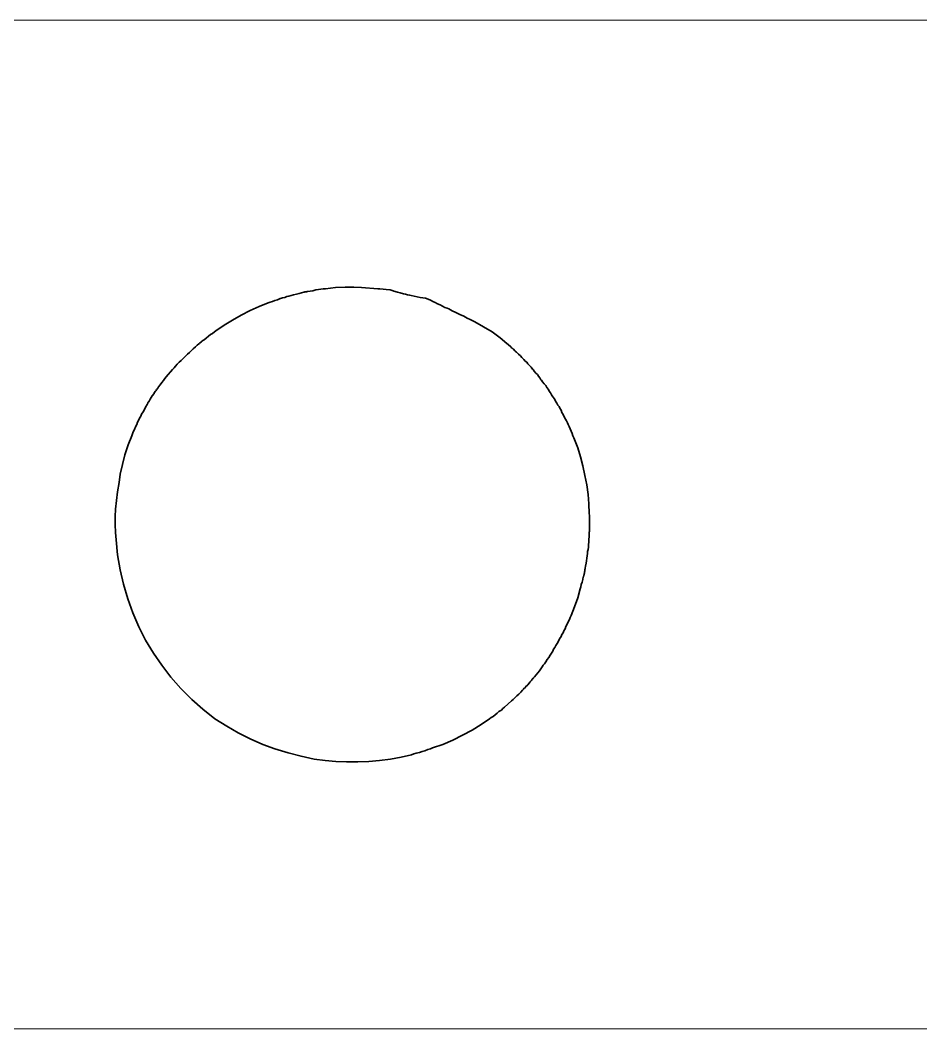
# Model space of a CAD drawing. Header units: millimetres. Extents: x 161 to 1941, y -2211 to 166.
# Drawn here: x 263.5 to 309, y -461.8 to -410.8 of the extents above; entities that cross this region are included whole.
import ezdxf

# ---------------------------------------------------------------- set-up
doc = ezdxf.new("R2010")
doc.units = ezdxf.units.MM
doc.header["$MEASUREMENT"] = 0
doc.layers.add('Layer 1', color=7, linetype='Continuous')

msp = doc.modelspace()

# ---------------------------------------------------------------- linework, layer by layer
at = {"layer": 'Layer 1', "color": 250, "lineweight": 18}
msp.add_lwpolyline([(190.2984, -461.7854), (370.2984, -461.7854), (370.2984, -410.7854), (190.2984, -410.7854), (190.2984, -461.7854)], close=True, dxfattribs=at)
at = {"layer": 'Layer 1', "color": 250, "lineweight": 35}
msp.add_open_spline([(278.3668, -448.1454), (278.3668, -448.1454), (278.9272, -448.2254), (278.9272, -448.2254), (278.9272, -448.2254), (279.4677, -448.2654), (279.4677, -448.2654), (279.4677, -448.2654), (280.0082, -448.2854), (280.0082, -448.2854), (280.0082, -448.2854), (280.5687, -448.2854), (280.5687, -448.2854), (280.5687, -448.2854), (281.1291, -448.2654), (281.1291, -448.2654), (281.1291, -448.2654), (281.6696, -448.2254), (281.6696, -448.2254), (281.6696, -448.2254), (282.2301, -448.1454), (282.2301, -448.1454), (282.2301, -448.1454), (282.7706, -448.0455), (282.7706, -448.0455), (282.7706, -448.0455), (283.2909, -447.9254), (283.2909, -447.9254), (283.2909, -447.9254), (283.411, -447.8855), (283.411, -447.8855), (283.411, -447.8855), (283.5311, -447.8454), (283.5311, -447.8454), (283.5311, -447.8454), (283.6913, -447.8054), (283.6913, -447.8054), (283.6913, -447.8054), (283.8314, -447.7654), (283.8314, -447.7654), (283.8314, -447.7654), (283.9715, -447.7254), (283.9715, -447.7254), (283.9715, -447.7254), (284.1116, -447.6654), (284.1116, -447.6654), (284.1116, -447.6654), (284.2517, -447.6254), (284.2517, -447.6254), (284.2517, -447.6254), (284.3518, -447.5854), (284.3518, -447.5854), (284.3518, -447.5854), (284.8723, -447.4054), (284.8723, -447.4054), (284.8723, -447.4054), (285.3727, -447.1854), (285.3727, -447.1854), (285.3727, -447.1854), (285.8731, -446.9454), (285.8731, -446.9454), (285.8731, -446.9454), (286.3535, -446.6854), (286.3535, -446.6854), (286.3535, -446.6854), (286.8139, -446.4054), (286.8139, -446.4054), (286.8139, -446.4054), (287.2342, -446.1054), (287.2342, -446.1054), (287.2342, -446.1054), (287.3144, -446.0454), (287.3144, -446.0454), (287.3144, -446.0454), (287.4145, -445.9855), (287.4145, -445.9855), (287.4145, -445.9855), (287.5145, -445.9054), (287.5145, -445.9054), (287.5145, -445.9054), (287.6146, -445.8255), (287.6146, -445.8255), (287.6146, -445.8255), (287.7147, -445.7454), (287.7147, -445.7454), (287.7147, -445.7454), (287.8348, -445.6655), (287.8348, -445.6655), (287.8348, -445.6655), (287.9149, -445.5854), (287.9149, -445.5854), (287.9149, -445.5854), (287.995, -445.5254), (287.995, -445.5254), (287.995, -445.5254), (288.3552, -445.2054), (288.3552, -445.2054), (288.3552, -445.2054), (288.4352, -445.1254), (288.4352, -445.1254), (288.4352, -445.1254), (288.5153, -445.0454), (288.5153, -445.0454), (288.5153, -445.0454), (288.6154, -444.9454), (288.6154, -444.9454), (288.6154, -444.9454), (288.7155, -444.8654), (288.7155, -444.8654), (288.7155, -444.8654), (288.8156, -444.7654), (288.8156, -444.7654), (288.8156, -444.7654), (288.8956, -444.6654), (288.8956, -444.6654), (288.8956, -444.6654), (288.9156, -444.6454), (288.9156, -444.6454), (288.9156, -444.6454), (288.9357, -444.6254), (288.9357, -444.6254), (288.9357, -444.6254), (288.9557, -444.6054), (288.9557, -444.6054), (288.9557, -444.6054), (288.9757, -444.5854), (288.9757, -444.5854), (288.9757, -444.5854), (288.9957, -444.5654), (288.9957, -444.5654), (288.9957, -444.5654), (289.0357, -444.5454), (289.0357, -444.5454), (289.0357, -444.5454), (289.0558, -444.5054), (289.0558, -444.5054), (289.0558, -444.5054), (289.0558, -444.4854), (289.0558, -444.4854), (289.0558, -444.4854), (289.1558, -444.4054), (289.1558, -444.4054), (289.1558, -444.4054), (289.1759, -444.3854), (289.1759, -444.3854), (289.1759, -444.3854), (289.296, -444.2455), (289.296, -444.2455), (289.296, -444.2455), (289.316, -444.2254), (289.316, -444.2254), (289.316, -444.2254), (289.336, -444.1854), (289.336, -444.1854), (289.336, -444.1854), (289.356, -444.1654), (289.356, -444.1654), (289.356, -444.1654), (289.376, -444.1454), (289.376, -444.1454), (289.376, -444.1454), (289.396, -444.1054), (289.396, -444.1054), (289.396, -444.1054), (289.4161, -444.0855), (289.4161, -444.0855), (289.4161, -444.0855), (289.4361, -444.0654), (289.4361, -444.0654), (289.4361, -444.0654), (289.4561, -444.0454), (289.4561, -444.0454), (289.4561, -444.0454), (289.5162, -443.9854), (289.5162, -443.9854), (289.5162, -443.9854), (289.5962, -443.8854), (289.5962, -443.8854), (289.5962, -443.8854), (289.6763, -443.7854), (289.6763, -443.7854), (289.6763, -443.7854), (289.7564, -443.6854), (289.7564, -443.6854), (289.7564, -443.6854), (289.8365, -443.5854), (289.8365, -443.5854), (289.8365, -443.5854), (289.8966, -443.4854), (289.8966, -443.4854), (289.8966, -443.4854), (289.9566, -443.4054), (289.9566, -443.4054), (289.9566, -443.4054), (290.0167, -443.3254), (290.0167, -443.3254), (290.0167, -443.3254), (290.0767, -443.2254), (290.0767, -443.2254), (290.0767, -443.2254), (290.1568, -443.1054), (290.1568, -443.1054), (290.1568, -443.1054), (290.2368, -443.0054), (290.2368, -443.0054), (290.2368, -443.0054), (290.2969, -442.8854), (290.2969, -442.8854), (290.2969, -442.8854), (290.377, -442.7854), (290.377, -442.7854), (290.377, -442.7854), (290.437, -442.6854), (290.437, -442.6854), (290.437, -442.6854), (290.477, -442.5854), (290.477, -442.5854), (290.477, -442.5854), (290.5371, -442.5054), (290.5371, -442.5054), (290.5371, -442.5054), (290.5971, -442.4054), (290.5971, -442.4054), (290.5971, -442.4054), (290.6572, -442.3054), (290.6572, -442.3054), (290.6572, -442.3054), (290.7172, -442.1854), (290.7172, -442.1854), (290.7172, -442.1854), (290.7773, -442.0654), (290.7773, -442.0654), (290.7773, -442.0654), (290.8574, -441.9454), (290.8574, -441.9454), (290.8574, -441.9454), (290.8973, -441.8454), (290.8973, -441.8454), (290.8973, -441.8454), (290.9574, -441.7654), (290.9574, -441.7654), (290.9574, -441.7654), (290.9974, -441.6654), (290.9974, -441.6654), (290.9974, -441.6654), (291.0574, -441.5654), (291.0574, -441.5654), (291.0574, -441.5654), (291.0975, -441.4454), (291.0975, -441.4454), (291.0975, -441.4454), (291.1575, -441.3254), (291.1575, -441.3254), (291.1575, -441.3254), (291.2176, -441.2054), (291.2176, -441.2054), (291.2176, -441.2054), (291.2776, -441.0854), (291.2776, -441.0854), (291.2776, -441.0854), (291.3177, -440.9854), (291.3177, -440.9854), (291.3177, -440.9854), (291.3577, -440.8854), (291.3577, -440.8854), (291.3577, -440.8854), (291.5379, -440.4454), (291.5379, -440.4454), (291.5379, -440.4454), (291.698, -439.9854), (291.698, -439.9854), (291.698, -439.9854), (291.8181, -439.5454), (291.8181, -439.5454), (291.8181, -439.5454), (291.8581, -439.4454), (291.8581, -439.4454), (291.8581, -439.4454), (291.8781, -439.3254), (291.8781, -439.3254), (291.8781, -439.3254), (291.9182, -439.2054), (291.9182, -439.2054), (291.9182, -439.2054), (291.9582, -439.0654), (291.9582, -439.0654), (291.9582, -439.0654), (291.9782, -438.9254), (291.9782, -438.9254), (291.9782, -438.9254), (291.9982, -438.9054), (291.9982, -438.9054), (291.9982, -438.9054), (291.9982, -438.8854), (291.9982, -438.8854), (291.9982, -438.8854), (291.9982, -438.8455), (291.9982, -438.8455), (291.9982, -438.8455), (292.0183, -438.8054), (292.0183, -438.8054), (292.0183, -438.8054), (292.0183, -438.7854), (292.0183, -438.7854), (292.0183, -438.7854), (292.0383, -438.7454), (292.0383, -438.7454), (292.0383, -438.7454), (292.0383, -438.7254), (292.0383, -438.7254), (292.0383, -438.7254), (292.0383, -438.6855), (292.0383, -438.6855), (292.0383, -438.6855), (292.0383, -438.6654), (292.0383, -438.6654), (292.0383, -438.6654), (292.0583, -438.6454), (292.0583, -438.6454), (292.0583, -438.6454), (292.0583, -438.6254), (292.0583, -438.6254), (292.0583, -438.6254), (292.0583, -438.5854), (292.0583, -438.5854), (292.0583, -438.5854), (292.0583, -438.5654), (292.0583, -438.5654), (292.0583, -438.5654), (292.0783, -438.5255), (292.0783, -438.5255), (292.0783, -438.5255), (292.0783, -438.5054), (292.0783, -438.5054), (292.0783, -438.5054), (292.0783, -438.4854), (292.0783, -438.4854), (292.0783, -438.4854), (292.0983, -438.3854), (292.0983, -438.3854), (292.0983, -438.3854), (292.1183, -438.2454), (292.1183, -438.2454), (292.1183, -438.2454), (292.1384, -438.1254), (292.1384, -438.1254), (292.1384, -438.1254), (292.1584, -437.9854), (292.1584, -437.9854), (292.1584, -437.9854), (292.1784, -437.8654), (292.1784, -437.8654), (292.1784, -437.8654), (292.1984, -437.7454), (292.1984, -437.7454), (292.1984, -437.7454), (292.1984, -437.6454), (292.1984, -437.6454), (292.1984, -437.6454), (292.2184, -437.5454), (292.2184, -437.5454), (292.2184, -437.5454), (292.2384, -437.4254), (292.2384, -437.4254), (292.2384, -437.4254), (292.2384, -437.3054), (292.2384, -437.3054), (292.2384, -437.3054), (292.2585, -437.1654), (292.2585, -437.1654), (292.2585, -437.1654), (292.2585, -437.0254), (292.2585, -437.0254), (292.2585, -437.0254), (292.2785, -436.9054), (292.2785, -436.9054), (292.2785, -436.9054), (292.2785, -436.7854), (292.2785, -436.7854), (292.2785, -436.7854), (292.2785, -436.6854), (292.2785, -436.6854), (292.2785, -436.6854), (292.2785, -436.6654), (292.2785, -436.6654), (292.2785, -436.6654), (292.2985, -436.6454), (292.2985, -436.6454), (292.2985, -436.6454), (292.2985, -436.6054), (292.2985, -436.6054), (292.2985, -436.6054), (292.2985, -436.5854), (292.2985, -436.5854), (292.2985, -436.5854), (292.2985, -436.5454), (292.2985, -436.5454), (292.2985, -436.5454), (292.2985, -436.5254), (292.2985, -436.5254), (292.2985, -436.5254), (292.2985, -436.5054), (292.2985, -436.5054), (292.2985, -436.5054), (292.2985, -436.4655), (292.2985, -436.4655), (292.2985, -436.4655), (292.2985, -436.3454), (292.2985, -436.3454), (292.2985, -436.3454), (292.2985, -436.2054), (292.2985, -436.2054), (292.2985, -436.2054), (292.2985, -436.0854), (292.2985, -436.0854), (292.2985, -436.0854), (292.2985, -435.9454), (292.2985, -435.9454), (292.2985, -435.9454), (292.2985, -435.8255), (292.2985, -435.8255), (292.2985, -435.8255), (292.2785, -435.7254), (292.2785, -435.7254), (292.2785, -435.7254), (292.2585, -435.2454), (292.2585, -435.2454), (292.2585, -435.2454), (292.2184, -434.7654), (292.2184, -434.7654), (292.2184, -434.7654), (292.1584, -434.2854), (292.1584, -434.2854), (292.1584, -434.2854), (292.0583, -433.8054), (292.0583, -433.8054), (292.0583, -433.8054), (291.9582, -433.3254), (291.9582, -433.3254), (291.9582, -433.3254), (291.8381, -432.8654), (291.8381, -432.8654), (291.8381, -432.8654), (291.698, -432.4054), (291.698, -432.4054), (291.698, -432.4054), (291.5379, -431.9854), (291.5379, -431.9854), (291.5379, -431.9854), (291.4978, -431.9054), (291.4978, -431.9054), (291.4978, -431.9054), (291.4578, -431.8054), (291.4578, -431.8054), (291.4578, -431.8054), (291.4177, -431.6854), (291.4177, -431.6854), (291.4177, -431.6854), (291.3577, -431.5654), (291.3577, -431.5654), (291.3577, -431.5654), (291.3177, -431.4454), (291.3177, -431.4454), (291.3177, -431.4454), (291.2576, -431.3254), (291.2576, -431.3254), (291.2576, -431.3254), (291.2176, -431.2255), (291.2176, -431.2255), (291.2176, -431.2255), (291.1775, -431.1454), (291.1775, -431.1454), (291.1775, -431.1454), (291.1375, -431.0454), (291.1375, -431.0454), (291.1375, -431.0454), (291.0775, -430.9654), (291.0775, -430.9654), (291.0775, -430.9654), (291.0174, -430.8454), (291.0174, -430.8454), (291.0174, -430.8454), (290.9574, -430.7254), (290.9574, -430.7254), (290.9574, -430.7254), (290.8973, -430.6254), (290.8973, -430.6254), (290.8973, -430.6254), (290.8574, -430.5054), (290.8574, -430.5054), (290.8574, -430.5054), (290.7973, -430.4054), (290.7973, -430.4054), (290.7973, -430.4054), (290.7573, -430.3254), (290.7573, -430.3254), (290.7573, -430.3254), (290.6972, -430.2454), (290.6972, -430.2454), (290.6972, -430.2454), (290.6372, -430.1454), (290.6372, -430.1454), (290.6372, -430.1454), (290.5771, -430.0454), (290.5771, -430.0454), (290.5771, -430.0454), (290.5171, -429.9254), (290.5171, -429.9254), (290.5171, -429.9254), (290.437, -429.8254), (290.437, -429.8254), (290.437, -429.8254), (290.377, -429.7254), (290.377, -429.7254), (290.377, -429.7254), (290.3169, -429.6254), (290.3169, -429.6254), (290.3169, -429.6254), (290.2569, -429.5454), (290.2569, -429.5454), (290.2569, -429.5454), (290.2168, -429.4654), (290.2168, -429.4654), (290.2168, -429.4654), (290.1368, -429.3654), (290.1368, -429.3654), (290.1368, -429.3654), (290.0767, -429.2654), (290.0767, -429.2654), (290.0767, -429.2654), (289.9966, -429.1654), (289.9966, -429.1654), (289.9966, -429.1654), (289.9166, -429.0654), (289.9166, -429.0654), (289.9166, -429.0654), (289.8565, -428.9854), (289.8565, -428.9854), (289.8565, -428.9854), (289.8365, -428.9654), (289.8365, -428.9654), (289.8365, -428.9654), (289.7764, -428.8654), (289.7764, -428.8654), (289.7764, -428.8654), (289.7163, -428.7854), (289.7163, -428.7854), (289.7163, -428.7854), (289.6563, -428.7054), (289.6563, -428.7054), (289.6563, -428.7054), (289.5762, -428.6254), (289.5762, -428.6254), (289.5762, -428.6254), (289.4961, -428.5254), (289.4961, -428.5254), (289.4961, -428.5254), (289.4361, -428.4454), (289.4361, -428.4454), (289.4361, -428.4454), (289.4161, -428.4254), (289.4161, -428.4254), (289.4161, -428.4254), (289.336, -428.3254), (289.336, -428.3254), (289.336, -428.3254), (289.2559, -428.2454), (289.2559, -428.2454), (289.2559, -428.2454), (289.1759, -428.1654), (289.1759, -428.1654), (289.1759, -428.1654), (289.1158, -428.0854), (289.1158, -428.0854), (289.1158, -428.0854), (289.0357, -428.0254), (289.0357, -428.0254), (289.0357, -428.0254), (288.9757, -427.9454), (288.9757, -427.9454), (288.9757, -427.9454), (288.8756, -427.8454), (288.8756, -427.8454), (288.8756, -427.8454), (288.7955, -427.7654), (288.7955, -427.7654), (288.7955, -427.7654), (288.6955, -427.6654), (288.6955, -427.6654), (288.6955, -427.6654), (288.6754, -427.6454), (288.6754, -427.6454), (288.6754, -427.6454), (288.6554, -427.6254), (288.6554, -427.6254), (288.6554, -427.6254), (288.6354, -427.6054), (288.6354, -427.6054), (288.6354, -427.6054), (288.6154, -427.5854), (288.6154, -427.5854), (288.6154, -427.5854), (288.5954, -427.5654), (288.5954, -427.5654), (288.5954, -427.5654), (288.5553, -427.5454), (288.5553, -427.5454), (288.5553, -427.5454), (288.5353, -427.5254), (288.5353, -427.5254), (288.5353, -427.5254), (288.5153, -427.5054), (288.5153, -427.5054), (288.5153, -427.5054), (288.4553, -427.4254), (288.4553, -427.4254), (288.4553, -427.4254), (288.4352, -427.4254), (288.4352, -427.4254), (288.4352, -427.4254), (288.4352, -427.4054), (288.4352, -427.4054), (288.4352, -427.4054), (288.4152, -427.4054), (288.4152, -427.4054), (288.4152, -427.4054), (288.3952, -427.3854), (288.3952, -427.3854), (288.3952, -427.3854), (288.3752, -427.3654), (288.3752, -427.3654), (288.3752, -427.3654), (288.3552, -427.3454), (288.3552, -427.3454), (288.3552, -427.3454), (288.3352, -427.3254), (288.3352, -427.3254), (288.3352, -427.3254), (288.3152, -427.3054), (288.3152, -427.3054), (288.3152, -427.3054), (288.1751, -427.1854), (288.1751, -427.1854), (288.1751, -427.1854), (288.1151, -427.1254), (288.1151, -427.1254), (288.1151, -427.1254), (287.7748, -426.8454), (287.7748, -426.8454), (287.7748, -426.8454), (287.3744, -426.5454), (287.3744, -426.5454), (287.3744, -426.5454), (286.934, -426.2854), (286.934, -426.2854), (286.934, -426.2854), (286.4936, -426.0454), (286.4936, -426.0454), (286.4936, -426.0454), (286.3935, -425.9854), (286.3935, -425.9854), (286.3935, -425.9854), (286.2534, -425.9254), (286.2534, -425.9254), (286.2534, -425.9254), (286.1133, -425.8454), (286.1133, -425.8454), (286.1133, -425.8454), (285.9331, -425.7454), (285.9331, -425.7454), (285.9331, -425.7454), (285.733, -425.6654), (285.733, -425.6654), (285.733, -425.6654), (285.5329, -425.5654), (285.5329, -425.5654), (285.5329, -425.5654), (285.3527, -425.4854), (285.3527, -425.4854), (285.3527, -425.4854), (285.1726, -425.3854), (285.1726, -425.3854), (285.1726, -425.3854), (285.0925, -425.3454), (285.0925, -425.3454), (285.0925, -425.3454), (284.9724, -425.3054), (284.9724, -425.3054), (284.9724, -425.3054), (284.8523, -425.2454), (284.8523, -425.2454), (284.8523, -425.2454), (284.7322, -425.1854), (284.7322, -425.1854), (284.7322, -425.1854), (284.612, -425.1254), (284.612, -425.1254), (284.612, -425.1254), (284.4919, -425.0654), (284.4919, -425.0654), (284.4919, -425.0654), (284.3718, -425.0054), (284.3718, -425.0054), (284.3718, -425.0054), (284.2918, -424.9654), (284.2918, -424.9654), (284.2918, -424.9654), (284.2117, -424.9254), (284.2117, -424.9254), (284.2117, -424.9254), (283.9915, -424.8454), (283.9915, -424.8454), (283.9915, -424.8454), (283.7313, -424.8054), (283.7313, -424.8054), (283.7313, -424.8054), (283.2709, -424.7054), (283.2709, -424.7054), (283.2709, -424.7054), (283.1909, -424.6854), (283.1909, -424.6854), (283.1909, -424.6854), (283.0908, -424.6654), (283.0908, -424.6654), (283.0908, -424.6654), (282.9907, -424.6454), (282.9907, -424.6454), (282.9907, -424.6454), (282.8907, -424.6254), (282.8907, -424.6254), (282.8907, -424.6254), (282.7105, -424.5654), (282.7105, -424.5654), (282.7105, -424.5654), (282.5904, -424.5454), (282.5904, -424.5454), (282.5904, -424.5454), (282.3902, -424.4854), (282.3902, -424.4854), (282.3902, -424.4854), (282.3702, -424.4654), (282.3702, -424.4654), (282.3702, -424.4654), (282.2101, -424.4254), (282.2101, -424.4254), (282.2101, -424.4254), (282.0098, -424.4054), (282.0098, -424.4054), (282.0098, -424.4054), (281.8497, -424.3854), (281.8497, -424.3854), (281.8497, -424.3854), (281.6896, -424.3654), (281.6896, -424.3654), (281.6896, -424.3654), (281.5895, -424.3654), (281.5895, -424.3654), (281.5895, -424.3654), (280.7688, -424.3054), (280.7688, -424.3054), (280.7688, -424.3054), (280.3685, -424.2854), (280.3685, -424.2854), (280.3685, -424.2854), (279.9282, -424.2854), (279.9282, -424.2854), (279.9282, -424.2854), (279.4477, -424.3054), (279.4477, -424.3054), (279.4477, -424.3054), (278.9473, -424.3654), (278.9473, -424.3654), (278.9473, -424.3654), (278.8272, -424.3654), (278.8272, -424.3654), (278.8272, -424.3654), (278.7071, -424.3854), (278.7071, -424.3854), (278.7071, -424.3854), (278.587, -424.4054), (278.587, -424.4054), (278.587, -424.4054), (278.4468, -424.4254), (278.4468, -424.4254), (278.4468, -424.4254), (278.3067, -424.4654), (278.3067, -424.4654), (278.3067, -424.4654), (278.1666, -424.4854), (278.1666, -424.4854), (278.1666, -424.4854), (278.0466, -424.5054), (278.0466, -424.5054), (278.0466, -424.5054), (278.0266, -424.5054), (278.0266, -424.5054), (278.0266, -424.5054), (278.0066, -424.5054), (278.0066, -424.5054), (278.0066, -424.5054), (277.9865, -424.5254), (277.9865, -424.5254), (277.9865, -424.5254), (277.9465, -424.5254), (277.9465, -424.5254), (277.9465, -424.5254), (277.9265, -424.5254), (277.9265, -424.5254), (277.9265, -424.5254), (277.8865, -424.5254), (277.8865, -424.5254), (277.8865, -424.5254), (277.8664, -424.5454), (277.8664, -424.5454), (277.8664, -424.5454), (277.8464, -424.5454), (277.8464, -424.5454), (277.8464, -424.5454), (277.7263, -424.5654), (277.7263, -424.5654), (277.7263, -424.5654), (277.6062, -424.6054), (277.6062, -424.6054), (277.6062, -424.6054), (277.4661, -424.6454), (277.4661, -424.6454), (277.4661, -424.6454), (277.326, -424.6654), (277.326, -424.6654), (277.326, -424.6654), (277.2059, -424.7054), (277.2059, -424.7054), (277.2059, -424.7054), (277.0858, -424.7454), (277.0858, -424.7454), (277.0858, -424.7454), (276.9856, -424.7654), (276.9856, -424.7654), (276.9856, -424.7654), (276.8855, -424.8054), (276.8855, -424.8054), (276.8855, -424.8054), (276.7654, -424.8254), (276.7654, -424.8254), (276.7654, -424.8254), (276.6653, -424.8654), (276.6653, -424.8654), (276.6653, -424.8654), (276.6453, -424.8654), (276.6453, -424.8654), (276.6453, -424.8654), (276.5052, -424.9254), (276.5052, -424.9254), (276.5052, -424.9254), (276.3851, -424.9654), (276.3851, -424.9654), (276.3851, -424.9654), (276.265, -425.0054), (276.265, -425.0054), (276.265, -425.0054), (276.1449, -425.0454), (276.1449, -425.0454), (276.1449, -425.0454), (276.0448, -425.0854), (276.0448, -425.0854), (276.0448, -425.0854), (275.5844, -425.2654), (275.5844, -425.2654), (275.5844, -425.2654), (275.1241, -425.4654), (275.1241, -425.4654), (275.1241, -425.4654), (274.6837, -425.7054), (274.6837, -425.7054), (274.6837, -425.7054), (274.2433, -425.9454), (274.2433, -425.9454), (274.2433, -425.9454), (273.823, -426.2054), (273.823, -426.2054), (273.823, -426.2054), (273.4026, -426.4854), (273.4026, -426.4854), (273.4026, -426.4854), (273.3225, -426.5454), (273.3225, -426.5454), (273.3225, -426.5454), (273.2225, -426.6254), (273.2225, -426.6254), (273.2225, -426.6254), (273.1224, -426.6854), (273.1224, -426.6854), (273.1224, -426.6854), (273.0223, -426.7654), (273.0223, -426.7654), (273.0223, -426.7654), (272.9023, -426.8654), (272.9023, -426.8654), (272.9023, -426.8654), (272.8022, -426.9454), (272.8022, -426.9454), (272.8022, -426.9454), (272.7021, -427.0054), (272.7021, -427.0054), (272.7021, -427.0054), (272.6821, -427.0254), (272.6821, -427.0254), (272.6821, -427.0254), (272.6621, -427.0454), (272.6621, -427.0454), (272.6621, -427.0454), (272.642, -427.0654), (272.642, -427.0654), (272.642, -427.0654), (272.6219, -427.0854), (272.6219, -427.0854), (272.6219, -427.0854), (272.6019, -427.0854), (272.6019, -427.0854), (272.6019, -427.0854), (272.5819, -427.1054), (272.5819, -427.1054), (272.5819, -427.1054), (272.5619, -427.1254), (272.5619, -427.1254), (272.5619, -427.1254), (272.5419, -427.1454), (272.5419, -427.1454), (272.5419, -427.1454), (272.4418, -427.2254), (272.4418, -427.2254), (272.4418, -427.2254), (272.3617, -427.3054), (272.3617, -427.3054), (272.3617, -427.3054), (272.2416, -427.4054), (272.2416, -427.4054), (272.2416, -427.4054), (272.1415, -427.5054), (272.1415, -427.5054), (272.1415, -427.5054), (272.0615, -427.5854), (272.0615, -427.5854), (272.0615, -427.5854), (271.9614, -427.6654), (271.9614, -427.6654), (271.9614, -427.6654), (271.9013, -427.7454), (271.9013, -427.7454), (271.9013, -427.7454), (271.8213, -427.8054), (271.8213, -427.8054), (271.8213, -427.8054), (271.7212, -427.9054), (271.7212, -427.9054), (271.7212, -427.9054), (271.6411, -427.9854), (271.6411, -427.9854), (271.6411, -427.9854), (271.541, -428.0854), (271.541, -428.0854), (271.541, -428.0854), (271.441, -428.1854), (271.441, -428.1854), (271.441, -428.1854), (271.3609, -428.2854), (271.3609, -428.2854), (271.3609, -428.2854), (271.2808, -428.3654), (271.2808, -428.3654), (271.2808, -428.3654), (271.2008, -428.4454), (271.2008, -428.4454), (271.2008, -428.4454), (270.8806, -428.8254), (270.8806, -428.8254), (270.8806, -428.8254), (270.8204, -428.9054), (270.8204, -428.9054), (270.8204, -428.9054), (270.7404, -429.0054), (270.7404, -429.0054), (270.7404, -429.0054), (270.6603, -429.1054), (270.6603, -429.1054), (270.6603, -429.1054), (270.5802, -429.2254), (270.5802, -429.2254), (270.5802, -429.2254), (270.5002, -429.3254), (270.5002, -429.3254), (270.5002, -429.3254), (270.4802, -429.3654), (270.4802, -429.3654), (270.4802, -429.3654), (270.4601, -429.3854), (270.4601, -429.3854), (270.4601, -429.3854), (270.4402, -429.4054), (270.4402, -429.4054), (270.4402, -429.4054), (270.4201, -429.4454), (270.4201, -429.4454), (270.4201, -429.4454), (270.4002, -429.4654), (270.4002, -429.4654), (270.4002, -429.4654), (270.3801, -429.5054), (270.3801, -429.5054), (270.3801, -429.5054), (270.3601, -429.5254), (270.3601, -429.5254), (270.3601, -429.5254), (270.34, -429.5454), (270.34, -429.5454), (270.34, -429.5454), (270.2801, -429.6254), (270.2801, -429.6254), (270.2801, -429.6254), (270.2801, -429.6654), (270.2801, -429.6654), (270.2801, -429.6654), (270.1799, -429.7854), (270.1799, -429.7854), (270.1799, -429.7854), (270.0798, -429.9454), (270.0798, -429.9454), (270.0798, -429.9454), (270.0198, -430.0454), (270.0198, -430.0454), (270.0198, -430.0454), (269.9997, -430.0654), (269.9997, -430.0654), (269.9997, -430.0654), (269.9997, -430.0854), (269.9997, -430.0854), (269.9997, -430.0854), (269.9797, -430.1055), (269.9797, -430.1055), (269.9797, -430.1055), (269.9597, -430.1254), (269.9597, -430.1254), (269.9597, -430.1254), (269.9597, -430.1454), (269.9597, -430.1454), (269.9597, -430.1454), (269.9397, -430.1854), (269.9397, -430.1854), (269.9397, -430.1854), (269.9197, -430.2054), (269.9197, -430.2054), (269.9197, -430.2054), (269.9197, -430.2254), (269.9197, -430.2254), (269.9197, -430.2254), (269.8396, -430.3454), (269.8396, -430.3454), (269.8396, -430.3454), (269.7796, -430.4654), (269.7796, -430.4654), (269.7796, -430.4654), (269.7195, -430.5855), (269.7195, -430.5855), (269.7195, -430.5855), (269.6394, -430.7054), (269.6394, -430.7054), (269.6394, -430.7054), (269.5994, -430.8054), (269.5994, -430.8054), (269.5994, -430.8054), (269.5394, -430.9055), (269.5394, -430.9055), (269.5394, -430.9055), (269.4993, -430.9854), (269.4993, -430.9854), (269.4993, -430.9854), (269.4393, -431.1054), (269.4393, -431.1054), (269.4393, -431.1054), (269.3992, -431.2255), (269.3992, -431.2255), (269.3992, -431.2255), (269.3392, -431.3454), (269.3392, -431.3454), (269.3392, -431.3454), (269.2791, -431.4854), (269.2791, -431.4854), (269.2791, -431.4854), (269.2191, -431.6054), (269.2191, -431.6054), (269.2191, -431.6054), (269.1791, -431.7054), (269.1791, -431.7054), (269.1791, -431.7054), (269.139, -431.8054), (269.139, -431.8054), (269.139, -431.8054), (268.9589, -432.2654), (268.9589, -432.2654), (268.9589, -432.2654), (268.7987, -432.7654), (268.7987, -432.7654), (268.7987, -432.7654), (268.6786, -433.2454), (268.6786, -433.2454), (268.6786, -433.2454), (268.5585, -433.7454), (268.5585, -433.7454), (268.5585, -433.7454), (268.4985, -434.1654), (268.4985, -434.1654), (268.4985, -434.1654), (268.4185, -434.6254), (268.4185, -434.6254), (268.4185, -434.6254), (268.3785, -435.0654), (268.3785, -435.0654), (268.3785, -435.0654), (268.3183, -435.5055), (268.3183, -435.5055), (268.3183, -435.5055), (268.2984, -435.8854), (268.2984, -435.8854), (268.2984, -435.8854), (268.2984, -436.2854), (268.2984, -436.2854), (268.2984, -436.2854), (268.3183, -436.6854), (268.3183, -436.6854), (268.3183, -436.6854), (268.3584, -437.0654), (268.3584, -437.0654), (268.3584, -437.0654), (268.4185, -437.8254), (268.4185, -437.8254), (268.4185, -437.8254), (268.5585, -438.5854), (268.5585, -438.5854), (268.5585, -438.5854), (268.7187, -439.3054), (268.7187, -439.3054), (268.7187, -439.3054), (268.9388, -440.0454), (268.9388, -440.0454), (268.9388, -440.0454), (269.1991, -440.7455), (269.1991, -440.7455), (269.1991, -440.7455), (269.4993, -441.4654), (269.4993, -441.4654), (269.4993, -441.4654), (269.8396, -442.1254), (269.8396, -442.1254), (269.8396, -442.1254), (270.24, -442.7854), (270.24, -442.7854), (270.24, -442.7854), (270.6603, -443.4054), (270.6603, -443.4054), (270.6603, -443.4054), (271.1207, -444.0054), (271.1207, -444.0054), (271.1207, -444.0054), (271.6211, -444.5854), (271.6211, -444.5854), (271.6211, -444.5854), (272.1816, -445.1254), (272.1816, -445.1254), (272.1816, -445.1254), (272.7421, -445.6254), (272.7421, -445.6254), (272.7421, -445.6254), (273.3426, -446.1054), (273.3426, -446.1054), (273.3426, -446.1054), (273.9431, -446.4854), (273.9431, -446.4854), (273.9431, -446.4854), (274.5235, -446.8254), (274.5235, -446.8254), (274.5235, -446.8254), (275.1241, -447.1254), (275.1241, -447.1254), (275.1241, -447.1254), (275.7646, -447.4054), (275.7646, -447.4054), (275.7646, -447.4054), (276.3851, -447.6254), (276.3851, -447.6254), (276.3851, -447.6254), (277.0457, -447.8254), (277.0457, -447.8254), (277.0457, -447.8254), (277.7063, -448.0054), (277.7063, -448.0054), (277.7063, -448.0054), (278.3668, -448.1454), (278.3668, -448.1454)], degree=3, knots=[0, 0, 0, 0, 0.0025063, 0.0025063, 0.0025063, 0.0050125, 0.0050125, 0.0050125, 0.0075188, 0.0075188, 0.0075188, 0.0100251, 0.0100251, 0.0100251, 0.0125313, 0.0125313, 0.0125313, 0.0150376, 0.0150376, 0.0150376, 0.0175439, 0.0175439, 0.0175439, 0.0200501, 0.0200501, 0.0200501, 0.0225564, 0.0225564, 0.0225564, 0.0250627, 0.0250627, 0.0250627, 0.0275689, 0.0275689, 0.0275689, 0.0300752, 0.0300752, 0.0300752, 0.0325815, 0.0325815, 0.0325815, 0.0350877, 0.0350877, 0.0350877, 0.037594, 0.037594, 0.037594, 0.0401003, 0.0401003, 0.0401003, 0.0426065, 0.0426065, 0.0426065, 0.0451128, 0.0451128, 0.0451128, 0.047619, 0.047619, 0.047619, 0.0501253, 0.0501253, 0.0501253, 0.0526316, 0.0526316, 0.0526316, 0.0551378, 0.0551378, 0.0551378, 0.0576441, 0.0576441, 0.0576441, 0.0601504, 0.0601504, 0.0601504, 0.0626566, 0.0626566, 0.0626566, 0.0651629, 0.0651629, 0.0651629, 0.0676692, 0.0676692, 0.0676692, 0.0701754, 0.0701754, 0.0701754, 0.0726817, 0.0726817, 0.0726817, 0.075188, 0.075188, 0.075188, 0.0776942, 0.0776942, 0.0776942, 0.0802005, 0.0802005, 0.0802005, 0.0827068, 0.0827068, 0.0827068, 0.085213, 0.085213, 0.085213, 0.0877193, 0.0877193, 0.0877193, 0.0902256, 0.0902256, 0.0902256, 0.0927318, 0.0927318, 0.0927318, 0.0952381, 0.0952381, 0.0952381, 0.0977444, 0.0977444, 0.0977444, 0.1002506, 0.1002506, 0.1002506, 0.1027569, 0.1027569, 0.1027569, 0.1052632, 0.1052632, 0.1052632, 0.1077694, 0.1077694, 0.1077694, 0.1102757, 0.1102757, 0.1102757, 0.112782, 0.112782, 0.112782, 0.1152882, 0.1152882, 0.1152882, 0.1177945, 0.1177945, 0.1177945, 0.1203008, 0.1203008, 0.1203008, 0.122807, 0.122807, 0.122807, 0.1253133, 0.1253133, 0.1253133, 0.1278195, 0.1278195, 0.1278195, 0.1303258, 0.1303258, 0.1303258, 0.1328321, 0.1328321, 0.1328321, 0.1353383, 0.1353383, 0.1353383, 0.1378446, 0.1378446, 0.1378446, 0.1403509, 0.1403509, 0.1403509, 0.1428571, 0.1428571, 0.1428571, 0.1453634, 0.1453634, 0.1453634, 0.1478697, 0.1478697, 0.1478697, 0.1503759, 0.1503759, 0.1503759, 0.1528822, 0.1528822, 0.1528822, 0.1553885, 0.1553885, 0.1553885, 0.1578947, 0.1578947, 0.1578947, 0.160401, 0.160401, 0.160401, 0.1629073, 0.1629073, 0.1629073, 0.1654135, 0.1654135, 0.1654135, 0.1679198, 0.1679198, 0.1679198, 0.1704261, 0.1704261, 0.1704261, 0.1729323, 0.1729323, 0.1729323, 0.1754386, 0.1754386, 0.1754386, 0.1779449, 0.1779449, 0.1779449, 0.1804511, 0.1804511, 0.1804511, 0.1829574, 0.1829574, 0.1829574, 0.1854637, 0.1854637, 0.1854637, 0.1879699, 0.1879699, 0.1879699, 0.1904762, 0.1904762, 0.1904762, 0.1929825, 0.1929825, 0.1929825, 0.1954887, 0.1954887, 0.1954887, 0.197995, 0.197995, 0.197995, 0.2005013, 0.2005013, 0.2005013, 0.2030075, 0.2030075, 0.2030075, 0.2055138, 0.2055138, 0.2055138, 0.2080201, 0.2080201, 0.2080201, 0.2105263, 0.2105263, 0.2105263, 0.2130326, 0.2130326, 0.2130326, 0.2155388, 0.2155388, 0.2155388, 0.2180451, 0.2180451, 0.2180451, 0.2205514, 0.2205514, 0.2205514, 0.2230576, 0.2230576, 0.2230576, 0.2255639, 0.2255639, 0.2255639, 0.2280702, 0.2280702, 0.2280702, 0.2305764, 0.2305764, 0.2305764, 0.2330827, 0.2330827, 0.2330827, 0.235589, 0.235589, 0.235589, 0.2380952, 0.2380952, 0.2380952, 0.2406015, 0.2406015, 0.2406015, 0.2431078, 0.2431078, 0.2431078, 0.245614, 0.245614, 0.245614, 0.2481203, 0.2481203, 0.2481203, 0.2506266, 0.2506266, 0.2506266, 0.2531328, 0.2531328, 0.2531328, 0.2556391, 0.2556391, 0.2556391, 0.2581454, 0.2581454, 0.2581454, 0.2606516, 0.2606516, 0.2606516, 0.2631579, 0.2631579, 0.2631579, 0.2656642, 0.2656642, 0.2656642, 0.2681704, 0.2681704, 0.2681704, 0.2706767, 0.2706767, 0.2706767, 0.273183, 0.273183, 0.273183, 0.2756892, 0.2756892, 0.2756892, 0.2781955, 0.2781955, 0.2781955, 0.2807018, 0.2807018, 0.2807018, 0.283208, 0.283208, 0.283208, 0.2857143, 0.2857143, 0.2857143, 0.2882206, 0.2882206, 0.2882206, 0.2907268, 0.2907268, 0.2907268, 0.2932331, 0.2932331, 0.2932331, 0.2957393, 0.2957393, 0.2957393, 0.2982456, 0.2982456, 0.2982456, 0.3007519, 0.3007519, 0.3007519, 0.3032581, 0.3032581, 0.3032581, 0.3057644, 0.3057644, 0.3057644, 0.3082707, 0.3082707, 0.3082707, 0.3107769, 0.3107769, 0.3107769, 0.3132832, 0.3132832, 0.3132832, 0.3157895, 0.3157895, 0.3157895, 0.3182957, 0.3182957, 0.3182957, 0.320802, 0.320802, 0.320802, 0.3233083, 0.3233083, 0.3233083, 0.3258145, 0.3258145, 0.3258145, 0.3283208, 0.3283208, 0.3283208, 0.3308271, 0.3308271, 0.3308271, 0.3333333, 0.3333333, 0.3333333, 0.3358396, 0.3358396, 0.3358396, 0.3383459, 0.3383459, 0.3383459, 0.3408521, 0.3408521, 0.3408521, 0.3433584, 0.3433584, 0.3433584, 0.3458647, 0.3458647, 0.3458647, 0.3483709, 0.3483709, 0.3483709, 0.3508772, 0.3508772, 0.3508772, 0.3533835, 0.3533835, 0.3533835, 0.3558897, 0.3558897, 0.3558897, 0.358396, 0.358396, 0.358396, 0.3609023, 0.3609023, 0.3609023, 0.3634085, 0.3634085, 0.3634085, 0.3659148, 0.3659148, 0.3659148, 0.3684211, 0.3684211, 0.3684211, 0.3709273, 0.3709273, 0.3709273, 0.3734336, 0.3734336, 0.3734336, 0.3759398, 0.3759398, 0.3759398, 0.3784461, 0.3784461, 0.3784461, 0.3809524, 0.3809524, 0.3809524, 0.3834586, 0.3834586, 0.3834586, 0.3859649, 0.3859649, 0.3859649, 0.3884712, 0.3884712, 0.3884712, 0.3909774, 0.3909774, 0.3909774, 0.3934837, 0.3934837, 0.3934837, 0.39599, 0.39599, 0.39599, 0.3984962, 0.3984962, 0.3984962, 0.4010025, 0.4010025, 0.4010025, 0.4035088, 0.4035088, 0.4035088, 0.406015, 0.406015, 0.406015, 0.4085213, 0.4085213, 0.4085213, 0.4110276, 0.4110276, 0.4110276, 0.4135338, 0.4135338, 0.4135338, 0.4160401, 0.4160401, 0.4160401, 0.4185464, 0.4185464, 0.4185464, 0.4210526, 0.4210526, 0.4210526, 0.4235589, 0.4235589, 0.4235589, 0.4260652, 0.4260652, 0.4260652, 0.4285714, 0.4285714, 0.4285714, 0.4310777, 0.4310777, 0.4310777, 0.433584, 0.433584, 0.433584, 0.4360902, 0.4360902, 0.4360902, 0.4385965, 0.4385965, 0.4385965, 0.4411028, 0.4411028, 0.4411028, 0.443609, 0.443609, 0.443609, 0.4461153, 0.4461153, 0.4461153, 0.4486216, 0.4486216, 0.4486216, 0.4511278, 0.4511278, 0.4511278, 0.4536341, 0.4536341, 0.4536341, 0.4561404, 0.4561404, 0.4561404, 0.4586466, 0.4586466, 0.4586466, 0.4611529, 0.4611529, 0.4611529, 0.4636591, 0.4636591, 0.4636591, 0.4661654, 0.4661654, 0.4661654, 0.4686717, 0.4686717, 0.4686717, 0.4711779, 0.4711779, 0.4711779, 0.4736842, 0.4736842, 0.4736842, 0.4761905, 0.4761905, 0.4761905, 0.4786967, 0.4786967, 0.4786967, 0.481203, 0.481203, 0.481203, 0.4837093, 0.4837093, 0.4837093, 0.4862155, 0.4862155, 0.4862155, 0.4887218, 0.4887218, 0.4887218, 0.4912281, 0.4912281, 0.4912281, 0.4937343, 0.4937343, 0.4937343, 0.4962406, 0.4962406, 0.4962406, 0.4987469, 0.4987469, 0.4987469, 0.5012531, 0.5012531, 0.5012531, 0.5037594, 0.5037594, 0.5037594, 0.5062657, 0.5062657, 0.5062657, 0.5087719, 0.5087719, 0.5087719, 0.5112782, 0.5112782, 0.5112782, 0.5137845, 0.5137845, 0.5137845, 0.5162907, 0.5162907, 0.5162907, 0.518797, 0.518797, 0.518797, 0.5213033, 0.5213033, 0.5213033, 0.5238095, 0.5238095, 0.5238095, 0.5263158, 0.5263158, 0.5263158, 0.5288221, 0.5288221, 0.5288221, 0.5313283, 0.5313283, 0.5313283, 0.5338346, 0.5338346, 0.5338346, 0.5363409, 0.5363409, 0.5363409, 0.5388471, 0.5388471, 0.5388471, 0.5413534, 0.5413534, 0.5413534, 0.5438596, 0.5438596, 0.5438596, 0.5463659, 0.5463659, 0.5463659, 0.5488722, 0.5488722, 0.5488722, 0.5513784, 0.5513784, 0.5513784, 0.5538847, 0.5538847, 0.5538847, 0.556391, 0.556391, 0.556391, 0.5588972, 0.5588972, 0.5588972, 0.5614035, 0.5614035, 0.5614035, 0.5639098, 0.5639098, 0.5639098, 0.566416, 0.566416, 0.566416, 0.5689223, 0.5689223, 0.5689223, 0.5714286, 0.5714286, 0.5714286, 0.5739348, 0.5739348, 0.5739348, 0.5764411, 0.5764411, 0.5764411, 0.5789474, 0.5789474, 0.5789474, 0.5814536, 0.5814536, 0.5814536, 0.5839599, 0.5839599, 0.5839599, 0.5864662, 0.5864662, 0.5864662, 0.5889724, 0.5889724, 0.5889724, 0.5914787, 0.5914787, 0.5914787, 0.593985, 0.593985, 0.593985, 0.5964912, 0.5964912, 0.5964912, 0.5989975, 0.5989975, 0.5989975, 0.6015038, 0.6015038, 0.6015038, 0.60401, 0.60401, 0.60401, 0.6065163, 0.6065163, 0.6065163, 0.6090226, 0.6090226, 0.6090226, 0.6115288, 0.6115288, 0.6115288, 0.6140351, 0.6140351, 0.6140351, 0.6165414, 0.6165414, 0.6165414, 0.6190476, 0.6190476, 0.6190476, 0.6215539, 0.6215539, 0.6215539, 0.6240602, 0.6240602, 0.6240602, 0.6265664, 0.6265664, 0.6265664, 0.6290727, 0.6290727, 0.6290727, 0.6315789, 0.6315789, 0.6315789, 0.6340852, 0.6340852, 0.6340852, 0.6365915, 0.6365915, 0.6365915, 0.6390977, 0.6390977, 0.6390977, 0.641604, 0.641604, 0.641604, 0.6441103, 0.6441103, 0.6441103, 0.6466165, 0.6466165, 0.6466165, 0.6491228, 0.6491228, 0.6491228, 0.6516291, 0.6516291, 0.6516291, 0.6541353, 0.6541353, 0.6541353, 0.6566416, 0.6566416, 0.6566416, 0.6591479, 0.6591479, 0.6591479, 0.6616541, 0.6616541, 0.6616541, 0.6641604, 0.6641604, 0.6641604, 0.6666667, 0.6666667, 0.6666667, 0.6691729, 0.6691729, 0.6691729, 0.6716792, 0.6716792, 0.6716792, 0.6741855, 0.6741855, 0.6741855, 0.6766917, 0.6766917, 0.6766917, 0.679198, 0.679198, 0.679198, 0.6817043, 0.6817043, 0.6817043, 0.6842105, 0.6842105, 0.6842105, 0.6867168, 0.6867168, 0.6867168, 0.6892231, 0.6892231, 0.6892231, 0.6917293, 0.6917293, 0.6917293, 0.6942356, 0.6942356, 0.6942356, 0.6967419, 0.6967419, 0.6967419, 0.6992481, 0.6992481, 0.6992481, 0.7017544, 0.7017544, 0.7017544, 0.7042607, 0.7042607, 0.7042607, 0.7067669, 0.7067669, 0.7067669, 0.7092732, 0.7092732, 0.7092732, 0.7117794, 0.7117794, 0.7117794, 0.7142857, 0.7142857, 0.7142857, 0.716792, 0.716792, 0.716792, 0.7192982, 0.7192982, 0.7192982, 0.7218045, 0.7218045, 0.7218045, 0.7243108, 0.7243108, 0.7243108, 0.726817, 0.726817, 0.726817, 0.7293233, 0.7293233, 0.7293233, 0.7318296, 0.7318296, 0.7318296, 0.7343358, 0.7343358, 0.7343358, 0.7368421, 0.7368421, 0.7368421, 0.7393484, 0.7393484, 0.7393484, 0.7418546, 0.7418546, 0.7418546, 0.7443609, 0.7443609, 0.7443609, 0.7468672, 0.7468672, 0.7468672, 0.7493734, 0.7493734, 0.7493734, 0.7518797, 0.7518797, 0.7518797, 0.754386, 0.754386, 0.754386, 0.7568922, 0.7568922, 0.7568922, 0.7593985, 0.7593985, 0.7593985, 0.7619048, 0.7619048, 0.7619048, 0.764411, 0.764411, 0.764411, 0.7669173, 0.7669173, 0.7669173, 0.7694236, 0.7694236, 0.7694236, 0.7719298, 0.7719298, 0.7719298, 0.7744361, 0.7744361, 0.7744361, 0.7769424, 0.7769424, 0.7769424, 0.7794486, 0.7794486, 0.7794486, 0.7819549, 0.7819549, 0.7819549, 0.7844612, 0.7844612, 0.7844612, 0.7869674, 0.7869674, 0.7869674, 0.7894737, 0.7894737, 0.7894737, 0.7919799, 0.7919799, 0.7919799, 0.7944862, 0.7944862, 0.7944862, 0.7969925, 0.7969925, 0.7969925, 0.7994987, 0.7994987, 0.7994987, 0.802005, 0.802005, 0.802005, 0.8045113, 0.8045113, 0.8045113, 0.8070175, 0.8070175, 0.8070175, 0.8095238, 0.8095238, 0.8095238, 0.8120301, 0.8120301, 0.8120301, 0.8145363, 0.8145363, 0.8145363, 0.8170426, 0.8170426, 0.8170426, 0.8195489, 0.8195489, 0.8195489, 0.8220551, 0.8220551, 0.8220551, 0.8245614, 0.8245614, 0.8245614, 0.8270677, 0.8270677, 0.8270677, 0.8295739, 0.8295739, 0.8295739, 0.8320802, 0.8320802, 0.8320802, 0.8345865, 0.8345865, 0.8345865, 0.8370927, 0.8370927, 0.8370927, 0.839599, 0.839599, 0.839599, 0.8421053, 0.8421053, 0.8421053, 0.8446115, 0.8446115, 0.8446115, 0.8471178, 0.8471178, 0.8471178, 0.8496241, 0.8496241, 0.8496241, 0.8521303, 0.8521303, 0.8521303, 0.8546366, 0.8546366, 0.8546366, 0.8571429, 0.8571429, 0.8571429, 0.8596491, 0.8596491, 0.8596491, 0.8621554, 0.8621554, 0.8621554, 0.8646617, 0.8646617, 0.8646617, 0.8671679, 0.8671679, 0.8671679, 0.8696742, 0.8696742, 0.8696742, 0.8721805, 0.8721805, 0.8721805, 0.8746867, 0.8746867, 0.8746867, 0.877193, 0.877193, 0.877193, 0.8796992, 0.8796992, 0.8796992, 0.8822055, 0.8822055, 0.8822055, 0.8847118, 0.8847118, 0.8847118, 0.887218, 0.887218, 0.887218, 0.8897243, 0.8897243, 0.8897243, 0.8922306, 0.8922306, 0.8922306, 0.8947368, 0.8947368, 0.8947368, 0.8972431, 0.8972431, 0.8972431, 0.8997494, 0.8997494, 0.8997494, 0.9022556, 0.9022556, 0.9022556, 0.9047619, 0.9047619, 0.9047619, 0.9072682, 0.9072682, 0.9072682, 0.9097744, 0.9097744, 0.9097744, 0.9122807, 0.9122807, 0.9122807, 0.914787, 0.914787, 0.914787, 0.9172932, 0.9172932, 0.9172932, 0.9197995, 0.9197995, 0.9197995, 0.9223058, 0.9223058, 0.9223058, 0.924812, 0.924812, 0.924812, 0.9273183, 0.9273183, 0.9273183, 0.9298246, 0.9298246, 0.9298246, 0.9323308, 0.9323308, 0.9323308, 0.9348371, 0.9348371, 0.9348371, 0.9373434, 0.9373434, 0.9373434, 0.9398496, 0.9398496, 0.9398496, 0.9423559, 0.9423559, 0.9423559, 0.9448622, 0.9448622, 0.9448622, 0.9473684, 0.9473684, 0.9473684, 0.9498747, 0.9498747, 0.9498747, 0.952381, 0.952381, 0.952381, 0.9548872, 0.9548872, 0.9548872, 0.9573935, 0.9573935, 0.9573935, 0.9598997, 0.9598997, 0.9598997, 0.962406, 0.962406, 0.962406, 0.9649123, 0.9649123, 0.9649123, 0.9674185, 0.9674185, 0.9674185, 0.9699248, 0.9699248, 0.9699248, 0.9724311, 0.9724311, 0.9724311, 0.9749373, 0.9749373, 0.9749373, 0.9774436, 0.9774436, 0.9774436, 0.9799499, 0.9799499, 0.9799499, 0.9824561, 0.9824561, 0.9824561, 0.9849624, 0.9849624, 0.9849624, 0.9874687, 0.9874687, 0.9874687, 0.9899749, 0.9899749, 0.9899749, 0.9924812, 0.9924812, 0.9924812, 0.9949875, 0.9949875, 0.9949875, 0.9974937, 0.9974937, 0.9974937, 1, 1, 1, 1], dxfattribs=at)

doc.saveas('drawing.dxf')
